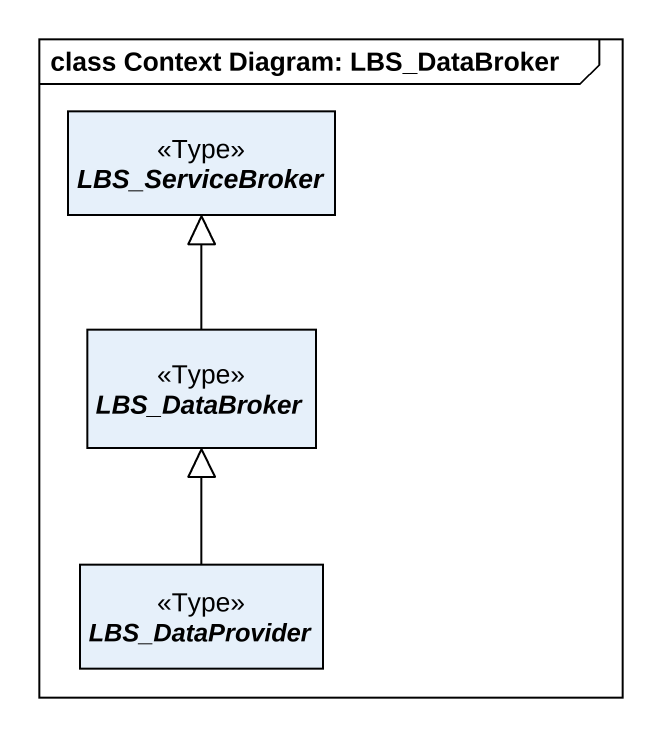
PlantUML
@startuml
mainframe class Context Diagram: LBS_DataBroker
hide circle
hide empty members
abstract class LBS_ServiceBroker <<Type>>
abstract class LBS_DataBroker <<Type>>
abstract class LBS_DataProvider <<Type>>
LBS_DataBroker -up-|> LBS_ServiceBroker
LBS_DataProvider -up-|> LBS_DataBroker
@enduml
